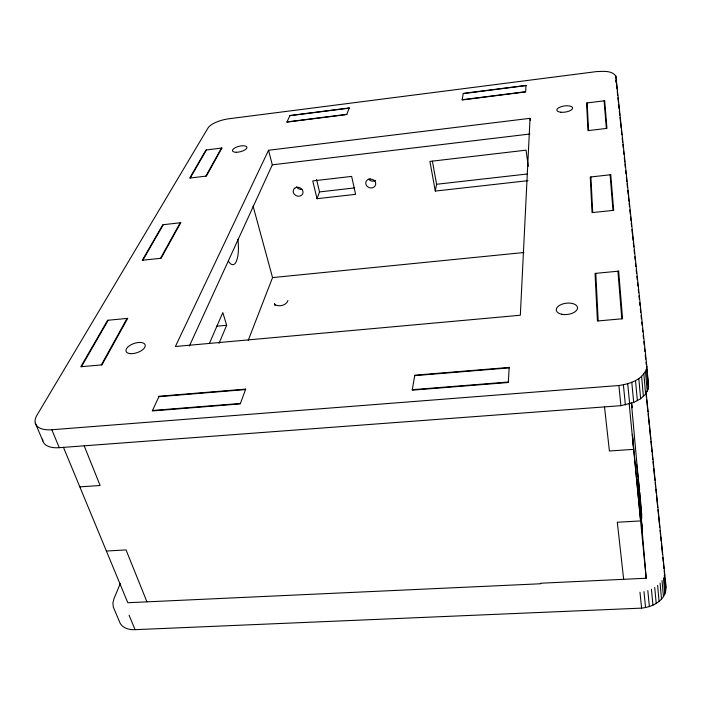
<?xml version="1.0" encoding="UTF-8"?>
<svg xmlns="http://www.w3.org/2000/svg" width="701" height="701" viewBox="0 0 701 701"><rect width="100%" height="100%" fill="white"/><g stroke="black" fill="none" stroke-linecap="round" stroke-linejoin="round"><path stroke-width="1.05" d="M530.044 118.32L520.326 315.248L175.39 346.504L268.544 150.259L530.044 118.32L530.307 120.379M120.379 583.381L114.044 598.488L112.896 602.983L113.325 607.136L119.424 621.515A24.509 15.51 -26 0 0 135.083 629.673L641.599 608.126C648.968 607.381 656.399 604.595 661.516 599.066C668.684 591.828 664.977 581.024 664.574 572.191L646.077 391.885M287.936 300.475C286.621 305.364 278.726 307.31 274.801 304.427L274.468 303.603L275.037 305.662M648.223 388.95L648.574 386.33L646.839 366.255L615.881 76.111C611.78 70.153 602.842 71.449 596.516 71.598L228.789 118.784A17.779 6.344 -14.2 0 0 207.969 128.055L36.873 415.36A27.453 13.591 -21.6 0 0 51.813 429.748L59.287 447.685L620.937 405.677L633.704 402.47L640.644 398.738L645.612 394.093L648.223 388.95L646.48 368.849L646.839 366.255M527.984 180.674L435.295 191.066L436.583 184.267L432.412 161.142M317.027 198.698L312.76 180.919L351.648 176.407L355.609 194.335L317.027 198.698L319.507 191.925L316.545 179.465M248.215 340.397L272.549 277.596L253.07 206.059M51.813 429.748L618.878 385.506C629.516 383.99 642.449 379.924 646.48 368.849M219.027 343.332L226.66 325.273L222.813 312.576L209.424 343.394M189.393 345.996L272.303 164.831L268.544 150.259M101.303 364.932L127.065 318.429M205.866 176.135L221.393 148.104M160.511 258.327L180.183 222.795M81.447 366.693L108.234 320.234M142.855 260.202L163.342 224.679M190.26 177.993L206.436 149.953M289.881 115.709L349.142 108.156M463.23 93.61L526.004 85.601M286.998 121.913L346.872 114.333M462.178 99.744L525.636 91.717M272.303 164.831L529.886 134.014M319.507 191.925L354.522 187.921M436.583 184.267L527.205 174.006M272.549 277.596L523.884 252.526M216.39 326.237L226.66 325.273M158.899 396.696L245.534 389.572M414.712 375.648L509.163 367.885M152.476 410.479L240.425 403.452M412.293 389.703L508.321 382.019M79.826 486.871L100.129 485.495L84.216 445.915M631.399 402.882L641.827 518.1L641.117 518.135L646.191 578.246L540.734 583.223L540.725 583.758L127.801 602.729L63.423 447.256M636.569 464.185L639.627 490.157M106.394 551.03L126.049 549.926L146.912 601.756M35.322 423.185L42.857 440.955M129.054 615.198L135.083 629.673M435.295 191.066L429.915 161.423L526.057 150.163L528.247 166.382M604.464 406.492L609.406 450.997L633.625 449.35L632.39 434.427L640.6 520.931L617.318 522.245L623.653 579.306M617.222 91.2L617.686 95.555M617.914 97.737L618.378 102.092M618.606 104.274L619.071 108.629M619.298 110.802L619.763 115.157M619.999 117.339L621.156 128.23M621.384 130.404L621.848 134.758M622.19 138.027L622.654 142.382M622.891 144.564L623.233 147.832M623.583 151.101L623.925 154.369M624.276 157.629L624.74 161.992M624.968 164.165L625.318 167.434M625.66 170.702L626.011 173.971M626.361 177.23L626.825 181.594M627.053 183.767L627.404 187.036M627.745 190.304L628.21 194.659M628.438 196.841L628.902 201.196M629.139 203.369L629.48 206.637M629.831 209.906L630.295 214.261M630.523 216.443L630.988 220.797M631.215 222.971L631.566 226.239M631.908 229.507L632.372 233.862M632.609 236.044L633.064 240.399M633.301 242.572L633.765 246.936M634.107 250.196L634.458 253.464M634.799 256.732L635.15 260.001M635.5 263.269L635.842 266.538M636.193 269.797L636.534 273.066M636.885 276.334L637.235 279.603M637.577 282.871L637.928 286.139M638.278 289.408L638.62 292.668M638.97 295.936L639.312 299.204M639.663 302.473L640.013 305.741M640.355 309.01L640.705 312.278M641.047 315.538L641.397 318.806M641.748 322.074L642.09 325.343M642.44 328.611L642.782 331.88M643.132 335.139L643.483 338.408M643.825 341.676L644.175 344.945M644.517 348.213L644.867 351.481M645.218 354.75L645.674 359.105M646.024 362.373L646.252 364.546M646.716 368.901L647.067 372.17M647.409 375.438L648.574 386.33M645.998 393.235L646.445 397.59M646.673 399.772L647.899 411.741M648.118 413.923L649.231 424.806M649.459 426.988L650.686 438.966M650.905 441.139L652.018 452.031M652.245 454.204L652.797 459.654M653.025 461.828L653.472 466.183M653.691 468.364L654.918 480.334M655.137 482.516L655.584 486.871M655.812 489.044L656.259 493.399M656.478 495.581L657.704 507.559M657.924 509.732L658.37 514.087M658.598 516.269L659.711 527.152M660.044 530.42L660.491 534.775M660.71 536.948L661.157 541.303M661.385 543.485L662.498 554.368M662.831 557.637L663.277 561.992M663.496 564.174L663.943 568.529M664.171 570.702L664.723 576.152M664.951 578.325L665.95 588.121M618.878 385.506L620.937 405.677M639.969 592.17L641.599 608.126M623.382 384.779L625.388 404.968M643.974 591.574L645.56 607.548M627.71 383.701L629.673 403.89M647.82 590.584L649.38 606.558M629.139 403.338L646.191 578.246M631.478 402.593L631.978 407.798L631.531 402.4M641.117 518.135L642.423 531.603L638.033 479.326M631.785 382.273L633.704 402.47M651.431 589.199L652.946 605.182M635.509 380.547L637.384 400.744M654.725 587.464L656.206 603.447M638.804 378.549L640.644 398.738M657.626 585.414L659.08 601.397M615.881 76.111L617.029 89.045M615.837 80.475L616.03 82.63M641.599 376.332L643.404 396.503M660.088 583.092L661.516 599.066M645.481 371.434L647.233 391.552M663.453 577.852L664.846 593.808M643.842 373.94L645.612 394.093M662.042 580.551L663.444 596.525M664.303 575.039L665.687 590.987M639.811 492.33L640.363 498.849M640.548 501.031L641.757 515.156M604.113 100.839L606.356 128.458M610.107 174.812L612.998 210.405M617.923 271.217L621.787 318.832M587.158 102.933L588.56 130.57M590.908 176.95L592.713 212.552M595.789 273.346L598.198 320.918M59.287 447.685A27.181 13.801 -21.9 0 1 42.568 439.133M375.657 180.507A4.986 4.451 17.7 0 1 368.752 179.193M301.877 189.445A4.96 4.32 23.7 0 1 296.505 186.72M228.412 261.228A24.272 7.746 83.2 0 0 236.246 261.639L237.464 257.942A24.272 7.746 83.2 0 0 237.867 239.313M509.189 367.42L508.295 382.501L412.214 390.177L414.79 375.193L509.189 367.42M526.013 85.399L525.627 91.919L462.143 99.954L463.265 93.408L526.013 85.399M245.7 389.116L240.25 403.916L152.257 410.952L159.109 396.24L245.7 389.116M349.221 107.954L346.793 114.543L286.893 122.114L289.977 115.507L349.221 107.954M127.687 318.368L101.969 364.87L80.79 366.746L107.612 320.296L127.687 318.368M221.893 148.042L206.392 176.074L189.743 178.054L205.936 150.014L221.893 148.042M180.744 222.734L161.099 258.266L142.277 260.264L162.79 224.741L180.744 222.734M294.77 188.201L293.956 189.025A5.003 4.346 23.5 0 0 295.515 195.281A5.003 4.346 23.5 0 0 302.28 194.501A5.003 4.346 23.5 0 0 300.729 188.245L299.555 187.649A5.003 4.346 23.5 0 0 294.77 188.201M370.137 178.913L368.866 179.123A5.038 4.478 17.6 0 0 366.509 185.572A5.038 4.478 17.6 0 0 374.08 187.009A5.038 4.478 17.6 0 0 373.826 180.069L370.137 178.913M604.683 100.769L586.588 103.003L587.964 130.64L606.943 128.379L604.683 100.769M610.755 174.733L590.268 177.02L592.038 212.622L613.673 210.335L610.755 174.733M618.668 271.147L595.053 273.416L597.418 320.988L622.576 318.762L618.668 271.147M560.861 112.23A7.948 3.093 -8.2 0 0 572.612 108.059A7.948 3.093 -8.2 0 0 560.721 106.841A7.948 3.093 -8.2 0 0 560.861 112.23M236.298 152.283A7.466 2.804 -14.2 0 0 246.962 147.333A7.466 2.804 -14.2 0 0 235.825 147.412A7.466 2.804 -14.2 0 0 236.298 152.283M561.685 314.25A10.708 5.652 -7 0 0 577.536 307.827A10.708 5.652 -7 0 0 561.448 304.427A10.708 5.652 -7 0 0 561.685 314.25M130.456 353.646A10.086 4.846 -18.8 0 0 145.265 345.768A10.086 4.846 -18.8 0 0 131.061 344.752A10.086 4.846 -18.8 0 0 130.456 353.646"/></g></svg>
